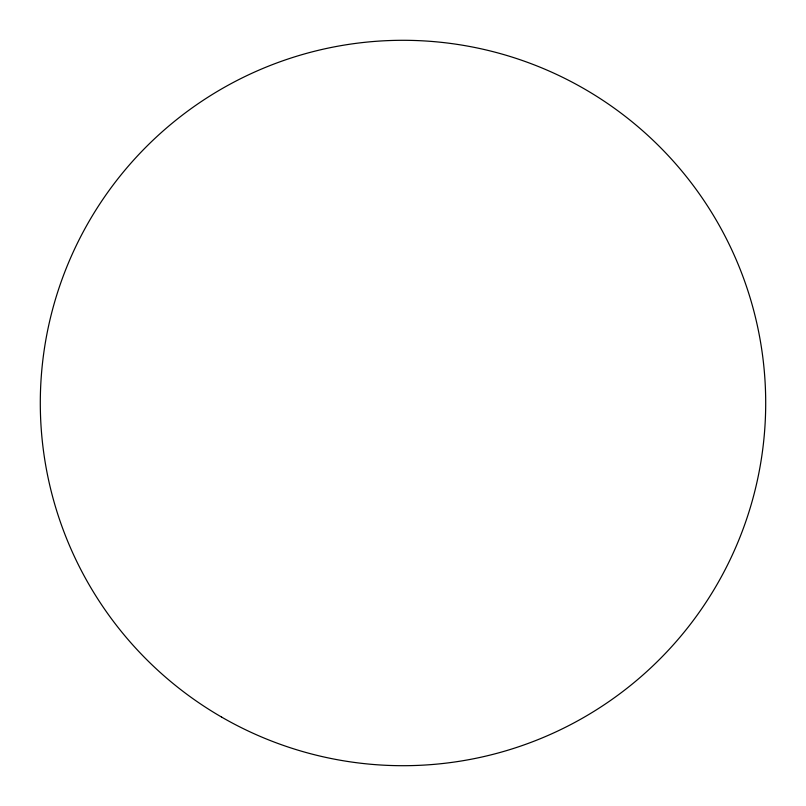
<?xml version="1.0" encoding="UTF-8"?>
<svg xmlns="http://www.w3.org/2000/svg" width="806" height="806" viewBox="0 0 806 806"><rect width="100%" height="100%" fill="white"/><g stroke="black" fill="none" stroke-linecap="round" stroke-linejoin="round"><path stroke-width="1.21" d="M221.65 717.108A362.7 362.7 0 0 0 765.7 403A362.7 362.7 0 0 0 221.65 88.892A362.7 362.7 0 0 0 221.65 717.108"/></g></svg>
